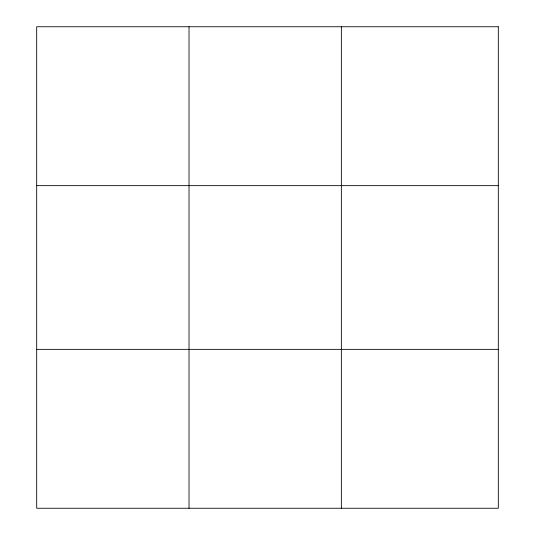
<?xml version="1.0" encoding="UTF-8"?>
<svg xmlns="http://www.w3.org/2000/svg" width="535" height="535" viewBox="0 0 535 535"><rect width="100%" height="100%" fill="white"/><g stroke="black" fill="none" stroke-linecap="round" stroke-linejoin="round"><path stroke-width="0.8" d="M189.022 26.75L189.022 508.25M341.357 26.75L341.357 508.25M36.688 185.645L498.312 185.645M36.688 349.355L498.312 349.355M498.312 26.75L498.312 508.25L36.688 508.25L36.688 26.75L498.312 26.75"/></g></svg>
